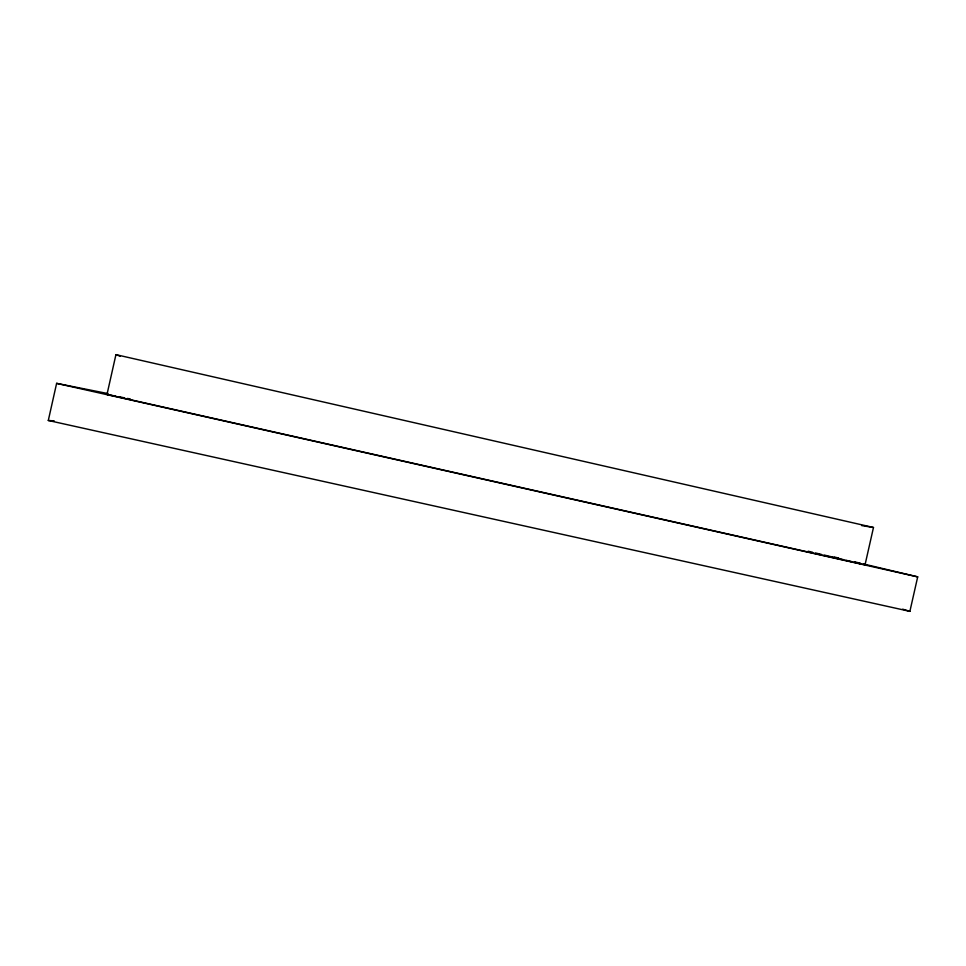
<?xml version="1.0" encoding="UTF-8"?>
<svg xmlns="http://www.w3.org/2000/svg" width="966" height="966" viewBox="0 0 966 966"><rect width="100%" height="100%" fill="white"/><g stroke="black" fill="none" stroke-linecap="round" stroke-linejoin="round"><path stroke-width="1.45" d="M863.519 563.975L917.7 576.871L909.887 611.357L48.3 420.476L56.62 383.357L108.132 393.621M106.997 394.442L115.932 354.643L873.481 527.496L865.041 564.808L106.997 394.442L115.751 396.145M48.3 420.476L54.241 420.898M861.624 525.564L873.481 527.496M118.673 396.712L124.505 397.847M127.427 398.427L130.338 398.994M56.62 383.357L917.7 576.871M834.238 557.008L838.633 558.046M854.741 561.886L860.597 563.275M808.156 551.212L812.527 552.262M815.449 552.963L821.281 554.351M824.203 555.052L834.407 557.491M837.329 558.191L843.161 559.58M846.071 560.28L851.915 561.669M854.825 562.369L860.658 563.758M902.667 609.172L909.887 611.357M115.932 354.643L120.146 356.212"/></g></svg>
